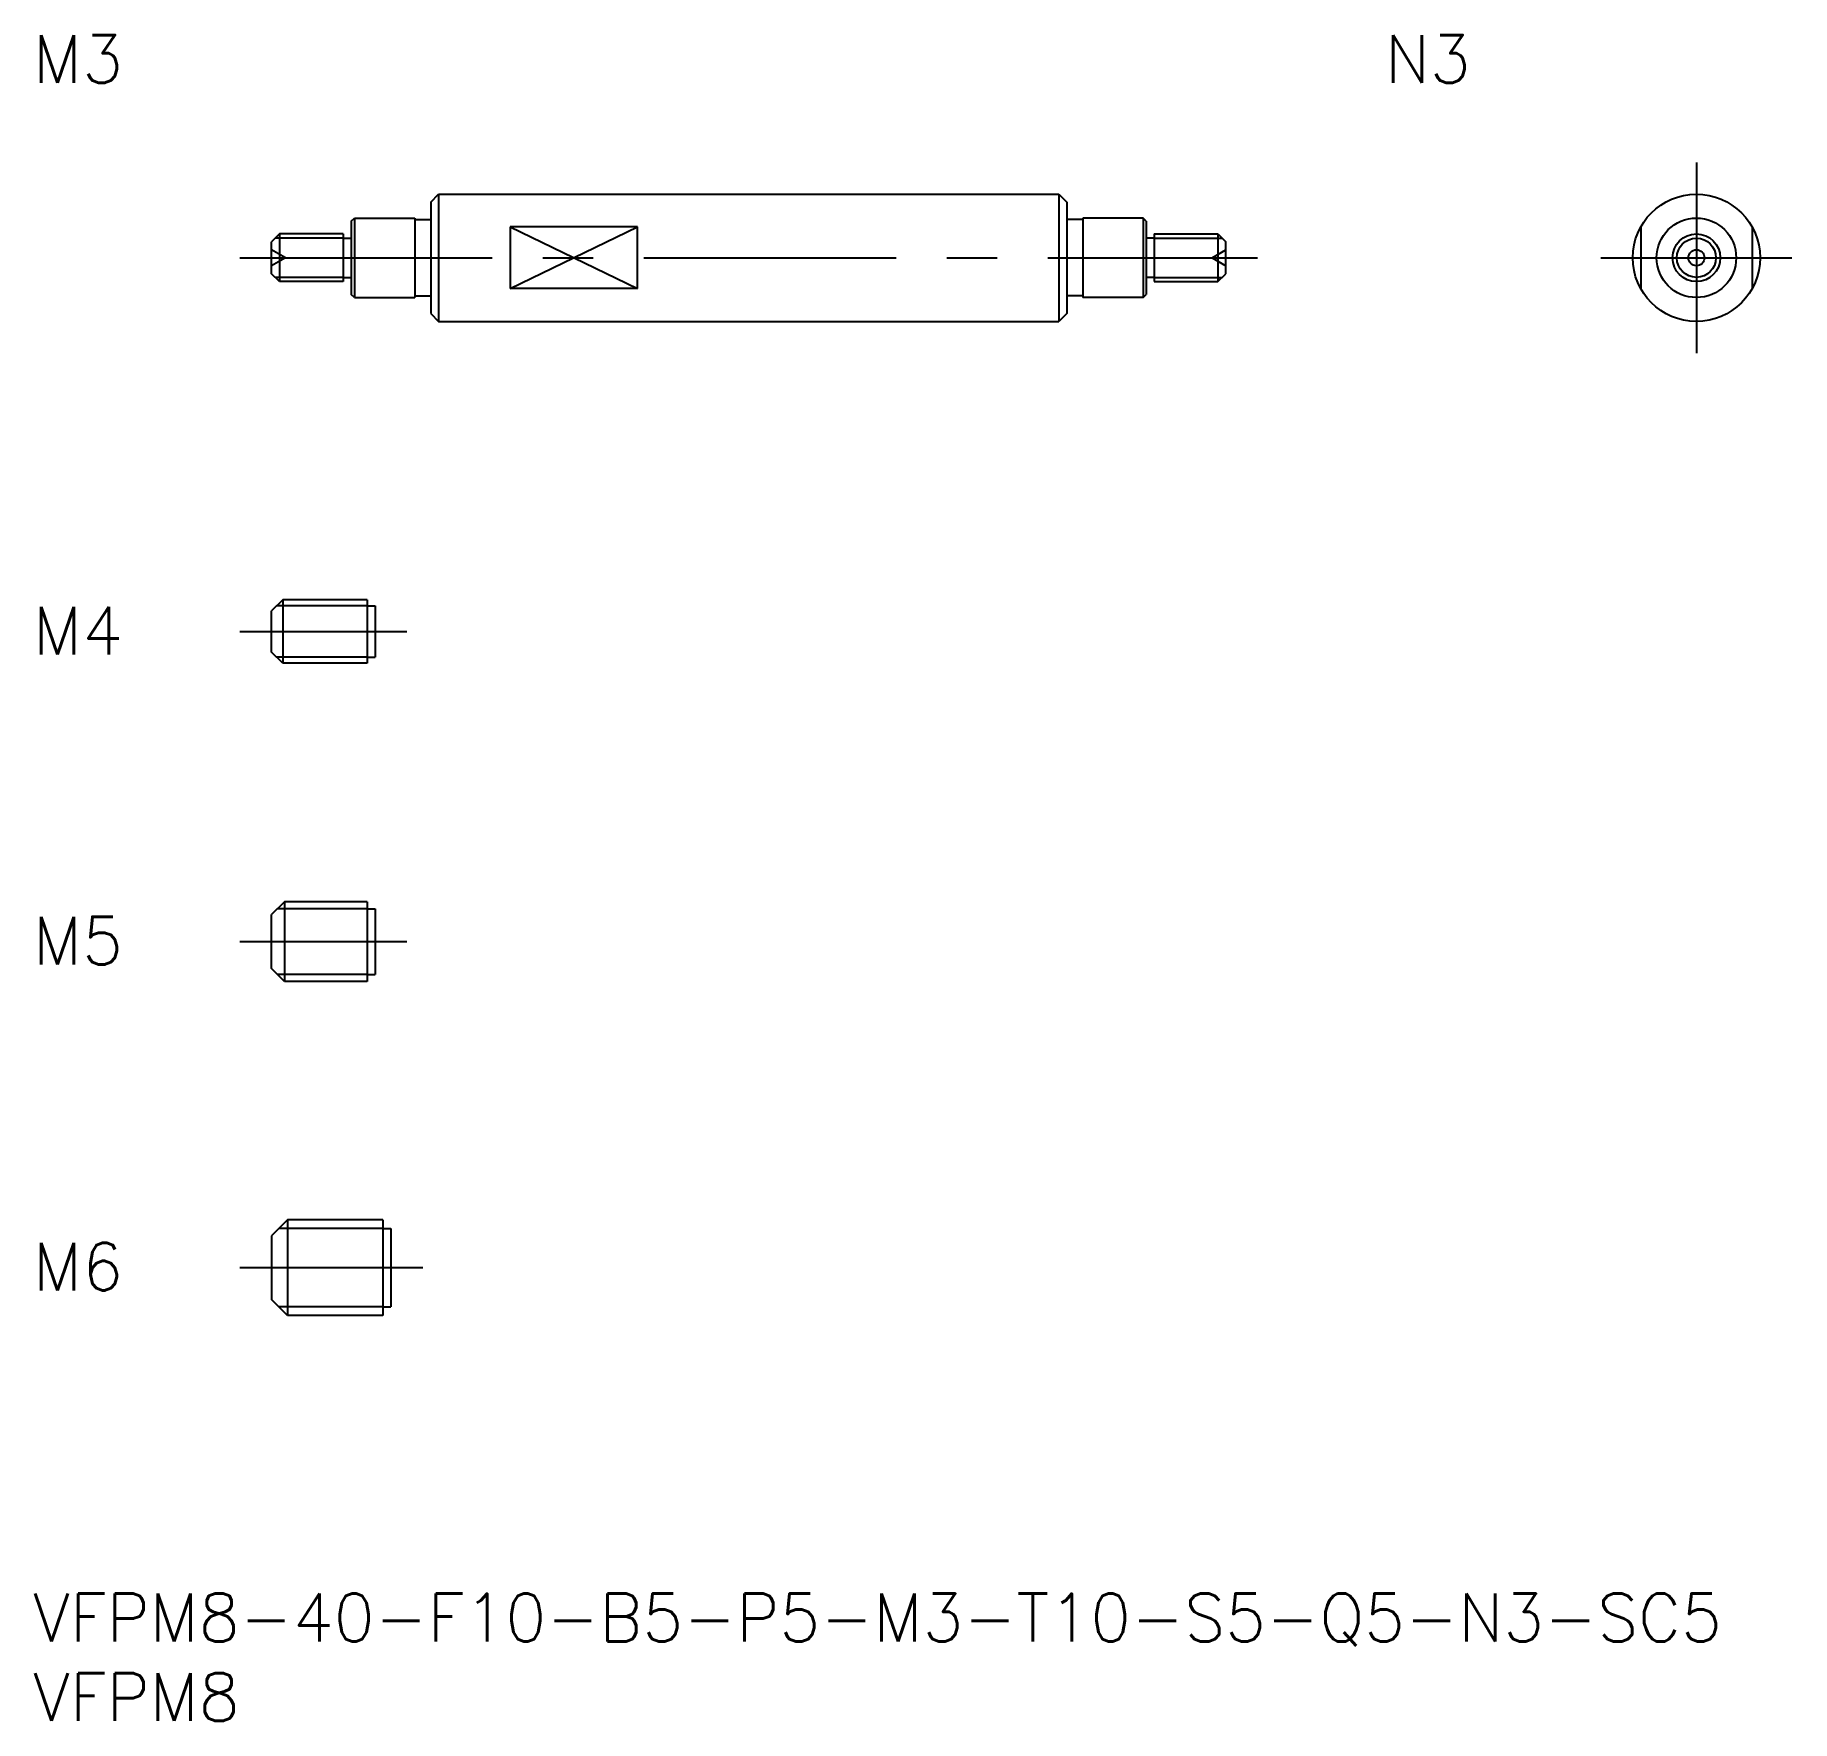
# Model space of a CAD drawing. Extents: x 0 to 111, y -8 to 98.
import ezdxf

# ---------------------------------------------------------------- set-up
doc = ezdxf.new("R2010")
doc.units = 0
doc.header["$LTSCALE"] = 0.5
doc.linetypes.add('CENTER', pattern=[50.8, 31.75, -6.35, 6.35, -6.35])
doc.linetypes.add('DASHED', pattern=[19.05, 12.7, -6.35])
for name, color, linetype in [('MSM_CENTER', 1, 'CENTER'), ('MSM_CONTINUOUS', 7, 'CONTINUOUS'), ('MSM_DASHED', 4, 'DASHED'), ('MSM_NARROW', 5, 'CONTINUOUS'), ('MSM_PART_NUMBER', 7, 'CONTINUOUS')]:
    doc.layers.add(name, color=color, linetype=linetype)
doc.styles.get("Standard").update_dxf_attribs({"font": 'txt.shx', "height": 1, "bigfont": 'bigfont.shx'})

# ---------------------------------------------------------------- blocks, each defined once
blk = doc.blocks.new('*U12')
at = {"layer": 'MSM_PART_NUMBER'}
blk.add_text('VFPM8-40-F10-B5-P5-M3-T10-S5-Q5-N3-SC5', height=3, dxfattribs=at).set_placement((0, -3))
blk = doc.blocks.new('*U13')
at = {"layer": 'MSM_PART_NUMBER'}
blk.add_text('VFPM8', height=3, dxfattribs=at).set_placement((0, -8))
blk = doc.blocks.new('*U14')
at = {"layer": 'MSM_PART_NUMBER'}
blk.add_text('M4', height=3, dxfattribs=at).set_placement((0, 59.06))
blk = doc.blocks.new('*U15')
at = {"layer": 'MSM_PART_NUMBER'}
blk.add_text('M6', height=3, dxfattribs=at).set_placement((0, 19.06))
blk = doc.blocks.new('*U16')
at = {"layer": 'MSM_PART_NUMBER'}
blk.add_text('M5', height=3, dxfattribs=at).set_placement((0, 39.56))
blk = doc.blocks.new('*U17')
at = {"layer": 'MSM_PART_NUMBER'}
blk.add_text('M3', height=3, dxfattribs=at).set_placement((0, 95))
blk = doc.blocks.new('*U18')
at = {"layer": 'MSM_PART_NUMBER'}
blk.add_text('N3', height=3, dxfattribs=at).set_placement((85, 95))

msp = doc.modelspace()

# ---------------------------------------------------------------- linework, layer by layer
at = {"layer": 'MSM_CENTER'}
for p, q in [((104.59, 90), (104.59, 78)), ((13, 84), (77, 84)), ((98.59, 84), (110.59, 84)), ((13, 60.5), (23.5, 60.5)), ((13, 41), (23.5, 41)), ((13, 20.5), (24.5, 20.5))]:
    msp.add_line(p, q, dxfattribs=at)
at = {"layer": 'MSM_CONTINUOUS'}
for p, q in [((25, 87.5), (25.5, 88)), ((25, 87.5), (25, 80.5)), ((25.5, 88), (64.5, 88)), ((25.5, 88), (25.5, 80)), ((64.5, 88), (64.5, 80)), ((64.5, 88), (65, 87.5)), ((65, 87.5), (65, 80.5)), ((20, 86.3), (20.2, 86.5)), ((20, 86.3), (20, 81.7)), ((20.2, 86.5), (20.2, 81.5)), ((20.2, 86.5), (24, 86.5)), ((24, 86.5), (24, 81.5)), ((24, 86.4), (25, 86.4)), ((66, 86.4), (65, 86.4)), ((66, 86.5), (66, 81.5)), ((69.8, 86.5), (66, 86.5)), ((69.8, 86.5), (69.8, 81.5)), ((70, 86.3), (69.8, 86.5)), ((70, 86.3), (70, 81.7)), ((15.5, 85.5), (15, 85)), ((19.5, 85.5), (15.5, 85.5)), ((15.5, 85.5), (15.5, 82.5)), ((19.5, 85.5), (19.5, 82.5)), ((19.5, 85.23), (20, 85.23)), ((30, 85.94), (30, 82.06)), ((38, 85.94), (30, 85.94)), ((38, 82.06), (38, 85.94)), ((70.5, 85.23), (70, 85.23)), ((70.5, 85.5), (74.5, 85.5)), ((70.5, 85.5), (70.5, 82.5)), ((74.5, 85.5), (75, 85)), ((74.5, 85.5), (74.5, 82.5)), ((15, 83), (15, 85)), ((75, 83), (75, 85)), ((15.5, 82.5), (15, 83)), ((74.5, 82.5), (75, 83)), ((19.5, 82.5), (15.5, 82.5)), ((19.5, 82.77), (20, 82.77)), ((38, 82.06), (30, 82.06)), ((70.5, 82.77), (70, 82.77)), ((70.5, 82.5), (74.5, 82.5)), ((20.2, 81.5), (20, 81.7)), ((20.2, 81.5), (24, 81.5)), ((24, 81.6), (25, 81.6)), ((66, 81.6), (65, 81.6)), ((69.8, 81.5), (66, 81.5)), ((69.8, 81.5), (70, 81.7)), ((25, 80.5), (25.5, 80)), ((25.5, 80), (64.5, 80)), ((65, 80.5), (64.5, 80)), ((15.7, 62.5), (15, 61.8)), ((21, 62.5), (15.7, 62.5)), ((15.7, 62.5), (15.7, 58.5)), ((21, 62.5), (21, 58.5)), ((21, 62.12), (21.5, 62.12)), ((21.5, 62.12), (21.5, 58.88)), ((15, 59.2), (15, 61.8)), ((15.7, 58.5), (15, 59.2)), ((21, 58.88), (21.5, 58.88)), ((21, 58.5), (15.7, 58.5)), ((15.8, 43.5), (15, 42.7)), ((21, 43.5), (15.8, 43.5)), ((15.8, 43.5), (15.8, 38.5)), ((21, 43.5), (21, 38.5)), ((15, 39.3), (15, 42.7)), ((21, 43.07), (21.5, 43.07)), ((21.5, 43.07), (21.5, 38.93)), ((15.8, 38.5), (15, 39.3)), ((21, 38.93), (21.5, 38.93)), ((21, 38.5), (15.8, 38.5)), ((16, 23.5), (15, 22.5)), ((22, 23.5), (16, 23.5)), ((16, 23.5), (16, 17.5)), ((22, 23.5), (22, 17.5)), ((15, 22.5), (15, 18.5)), ((22, 22.96), (22.5, 22.96)), ((22.5, 22.96), (22.5, 18.04)), ((16, 17.5), (15, 18.5)), ((22, 18.04), (22.5, 18.04)), ((22, 17.5), (16, 17.5))]:
    msp.add_line(p, q, dxfattribs=at)
for radius in [4, 2.5, 1.5, 0.5]:
    msp.add_circle((104.59, 84), radius, dxfattribs=at)
at = {"layer": 'MSM_DASHED'}
for p, q in [((101.09, 85.94), (101.09, 82.06)), ((108.09, 85.94), (108.09, 82.06)), ((15.87, 84), (15, 84.5)), ((15.87, 84), (15, 83.5)), ((74.13, 84), (75, 84.5)), ((74.13, 84), (75, 83.5))]:
    msp.add_line(p, q, dxfattribs=at)
at = {"layer": 'MSM_NARROW'}
for p, q in [((19.5, 85.23), (15.23, 85.23)), ((30, 82.06), (38, 85.94)), ((30, 85.94), (38, 82.06)), ((70.5, 85.23), (74.77, 85.23)), ((19.5, 82.77), (15.23, 82.77)), ((70.5, 82.77), (74.77, 82.77)), ((21, 62.12), (15.32, 62.12)), ((21, 58.88), (15.32, 58.88)), ((21, 43.07), (15.37, 43.07)), ((21, 38.93), (15.37, 38.93)), ((22, 22.96), (15.46, 22.96)), ((22, 18.04), (15.46, 18.04))]:
    msp.add_line(p, q, dxfattribs=at)
msp.add_circle((104.59, 84), 1.23, dxfattribs=at)

# ---------------------------------------------------------------- block references
at = {"layer": 'MSM_CONTINUOUS'}
for name in ['*U17', '*U18', '*U14', '*U16', '*U15', '*U12', '*U13']:
    msp.add_blockref(name, (0, 0), dxfattribs=at)

doc.saveas('drawing.dxf')
